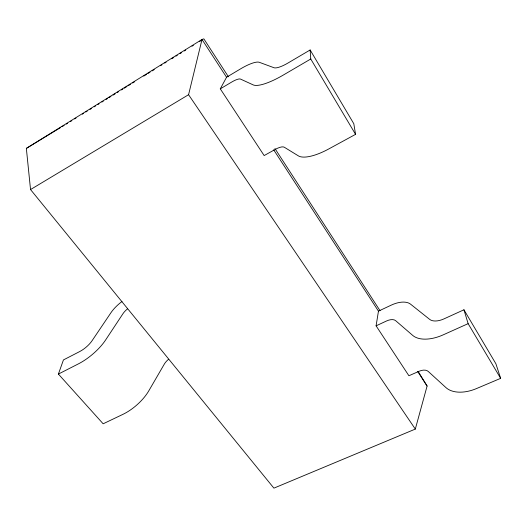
<?xml version="1.0" encoding="UTF-8"?>
<svg xmlns="http://www.w3.org/2000/svg" width="527" height="527" viewBox="0 0 527 527"><rect width="100%" height="100%" fill="white"/><g stroke="black" fill="none" stroke-linecap="round" stroke-linejoin="round"><path stroke-width="0.79" d="M378.458 311.147L391.238 305.14A21.712 11.732 -31.4 0 1 410.54 304.151L429.716 319.415A15.217 8.439 -29.2 0 0 443.886 318.921L463.944 309.784L495.887 363.742L500.65 378.34L476.441 388.59A31.725 19.637 -28.1 0 1 445.947 387.595L428.214 371.41A9.921 6.014 -31 0 0 419.13 371.258L408.906 375.751L376.094 325.838L378.458 311.147L273.711 149.846M418.102 371.285L427.094 386.041L415.316 429.083L273.902 488.147L30.533 189.555L188.574 94.708L202.012 39.453L203.837 38.853L228.435 76.797M168.502 359.342A9.875 4.407 -39.4 0 0 164.319 364.104L148.779 390.856A30.474 13.373 -41.1 0 1 122.883 414.374L103.154 423.794L58.398 374.071L63.444 359.928L79.669 351.575A14.552 5.402 -40.1 0 0 92.073 340.712L110.986 312.669A21.482 8.063 -38.8 0 1 121.987 301.503M220.286 88.846L226.557 77.245L240.457 68.938A25.197 6.403 -34.1 0 1 259.356 62.318L274 67.733A17.78 4.671 -33.2 0 0 288.025 62.996L310.146 49.973L353.808 123.733L355.56 134.352L328.822 148.917A36.85 12.839 -32.4 0 1 298.348 155.854L284.264 147.211A11.456 3.88 -33.7 0 0 275.285 149.378L264.152 155.57L220.286 88.846L231.663 82.08A11.93 3.07 -34.3 0 1 240.529 79.09L253.144 84.873A38.445 10.184 -33.3 0 0 283.322 75.045L310.752 58.998L310.146 49.973M30.533 189.555L26.35 148.383L202.012 39.453L226.557 77.245M70.447 121.539L71.843 120.676M74.636 118.944L76.033 118.074M82.317 114.181L83.714 113.312M85.809 112.014L87.205 111.151M89.998 109.418L91.395 108.555M94.188 106.823L95.585 105.953M97.686 104.656L99.083 103.793M101.876 102.06L103.272 101.191M106.065 99.465L107.462 98.595M108.858 97.732L110.953 96.428M113.048 95.13L115.143 93.832M117.238 92.535L118.634 91.672M121.427 89.939L122.824 89.07M124.22 88.207L127.014 86.474M128.41 85.611L130.505 84.307M132.6 83.009L134.695 81.711M143.779 76.086L146.572 74.353M147.968 73.484L150.063 72.186M152.158 70.888L154.253 69.59M160.537 65.697L161.934 64.828M164.727 63.095L166.124 62.232M171.71 58.767L173.805 57.469M175.899 56.172L177.296 55.302M180.089 53.57L181.486 52.707M184.285 50.974L185.682 50.111M191.966 46.211L193.363 45.348M199.647 41.449L201.044 40.586M26.35 148.383L60.651 127.527M62.054 126.678L64.156 125.4M66.25 124.122L67.654 123.272M58.398 374.071L78.431 363.861A31.548 11.805 -40.2 0 0 105.637 339.941L122.956 313.717A10.224 3.893 -38.8 0 1 127.422 308.954M376.094 325.838L386.535 320.983A10.263 5.606 -31.8 0 1 395.632 320.666L412.7 335.396A32.872 18.359 -29.4 0 0 443.312 334.803L468.128 323.65L463.944 309.784M188.574 94.708L415.316 429.083M417.713 371.601L427.094 386.041M274.942 148.555L380.033 310.693M310.752 58.998L355.56 134.352M468.128 323.65L500.65 378.34"/></g></svg>
